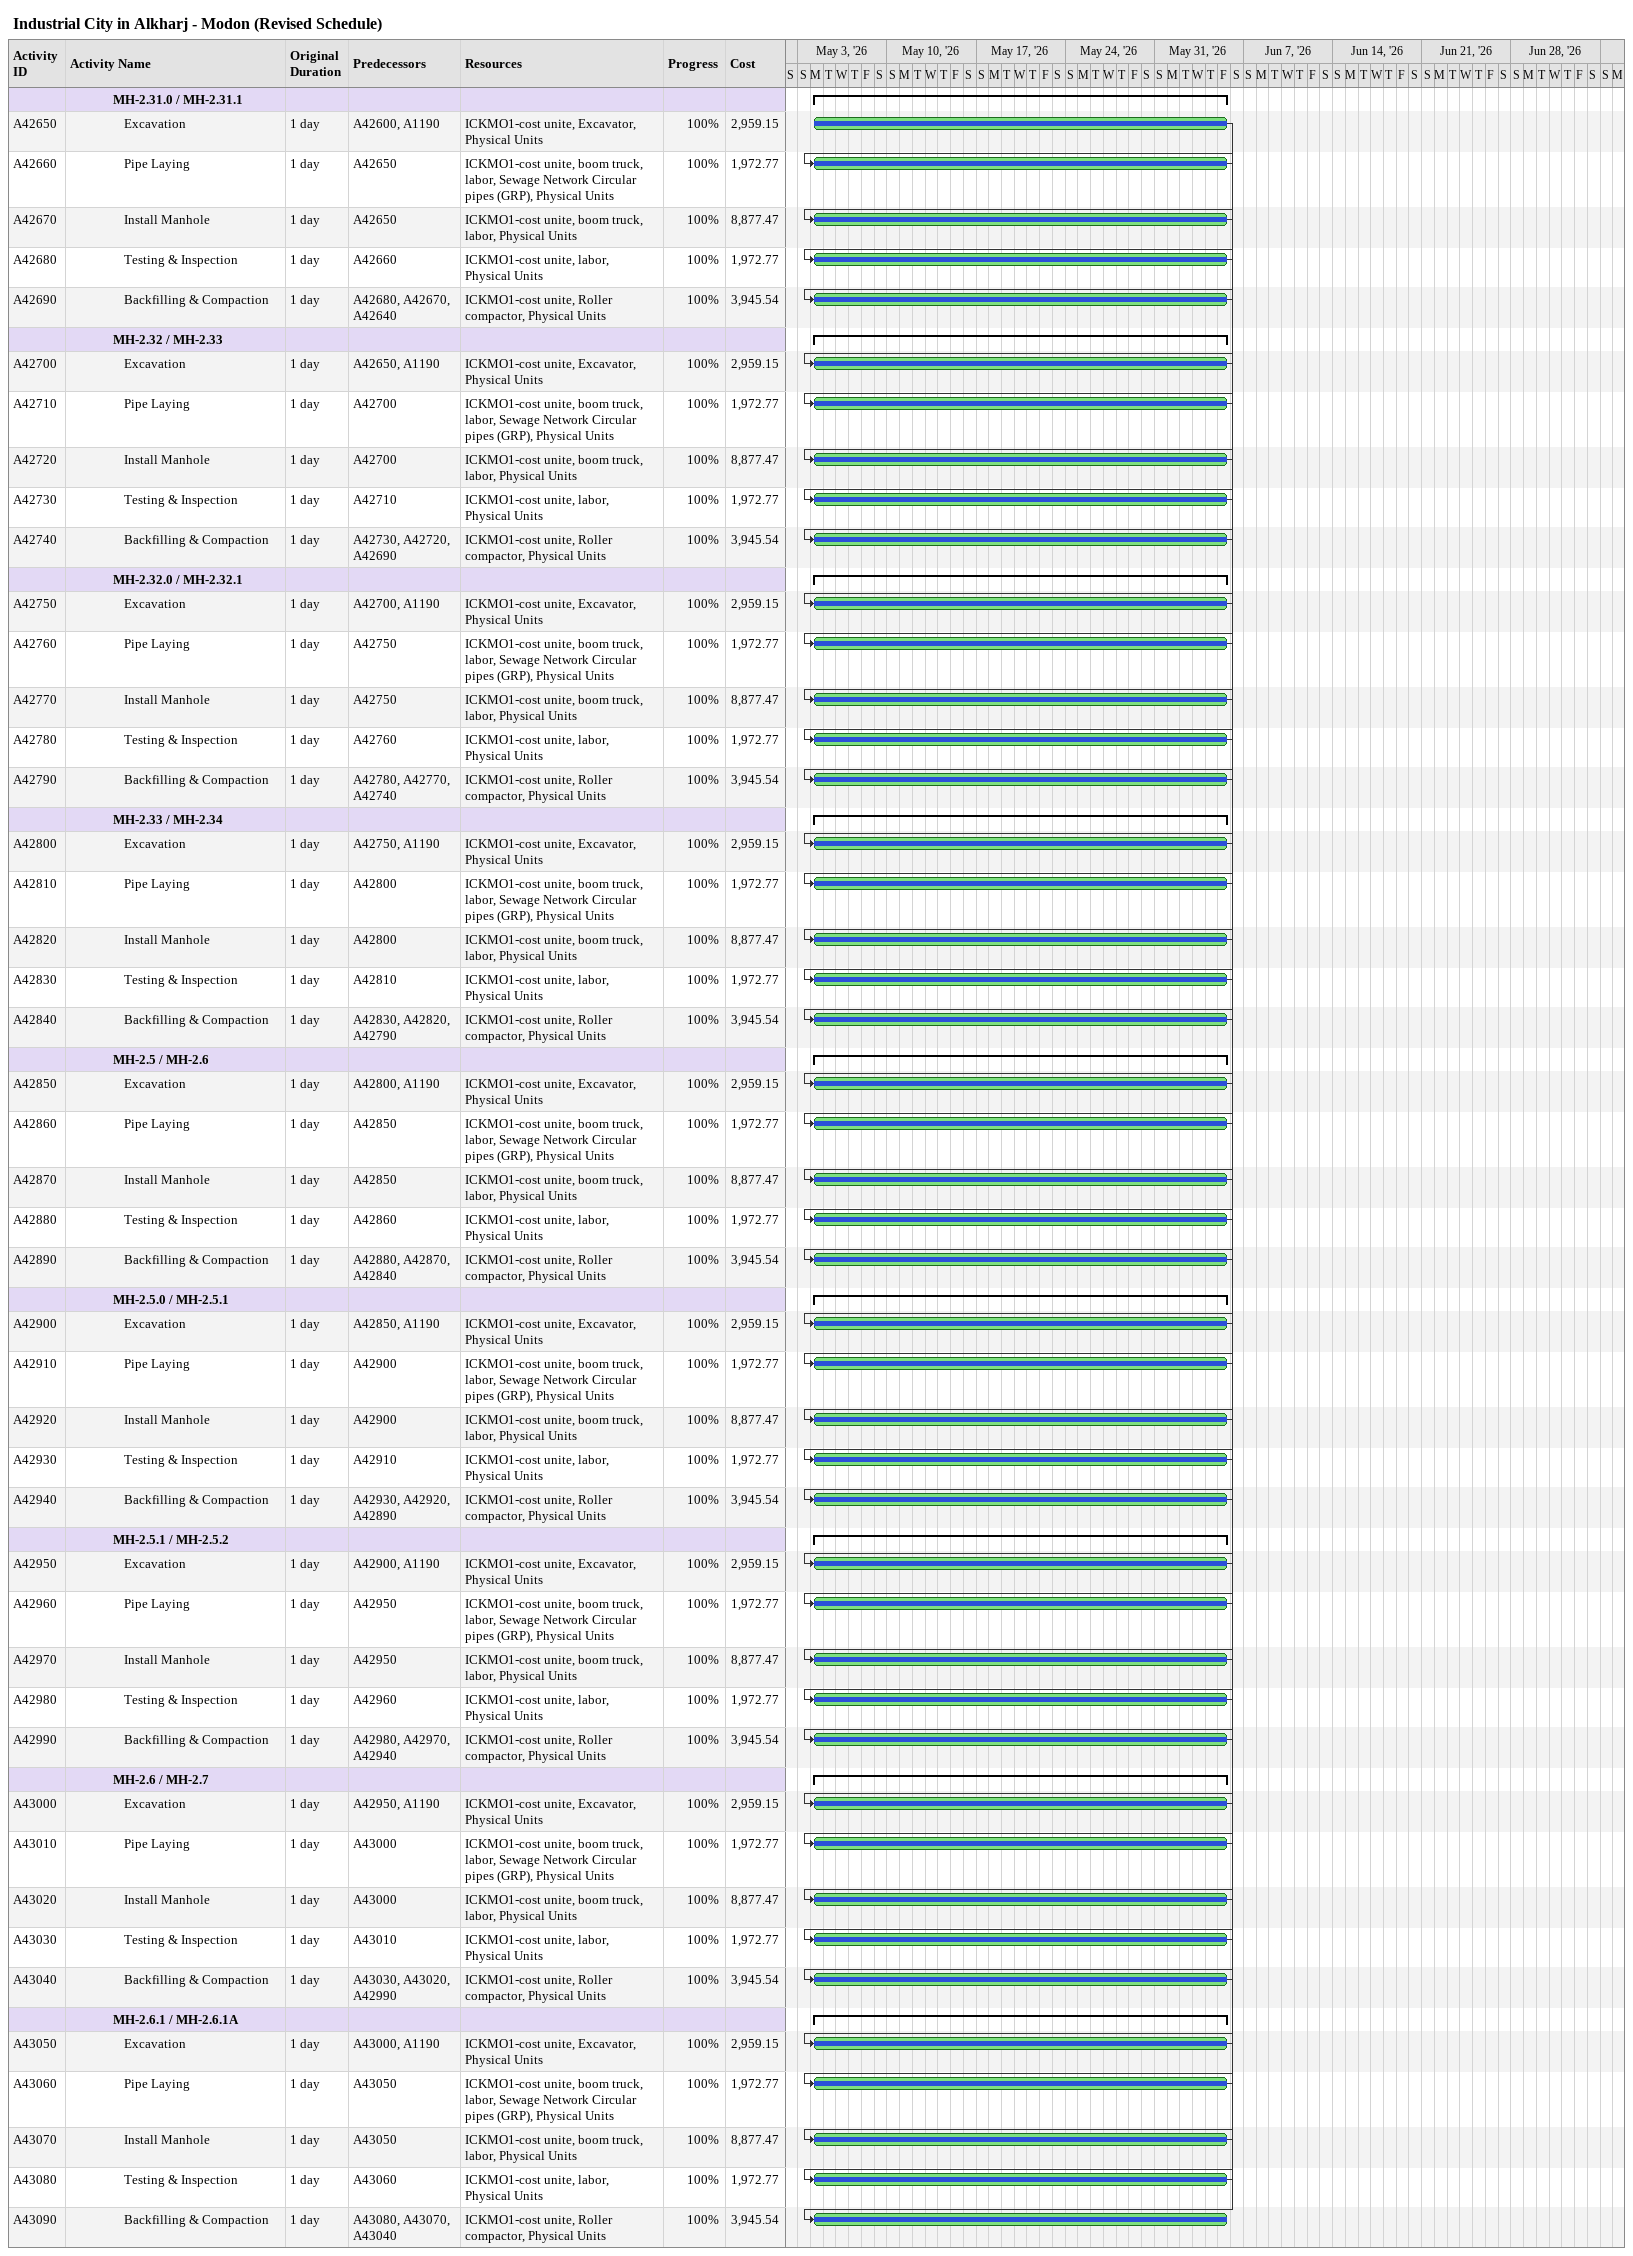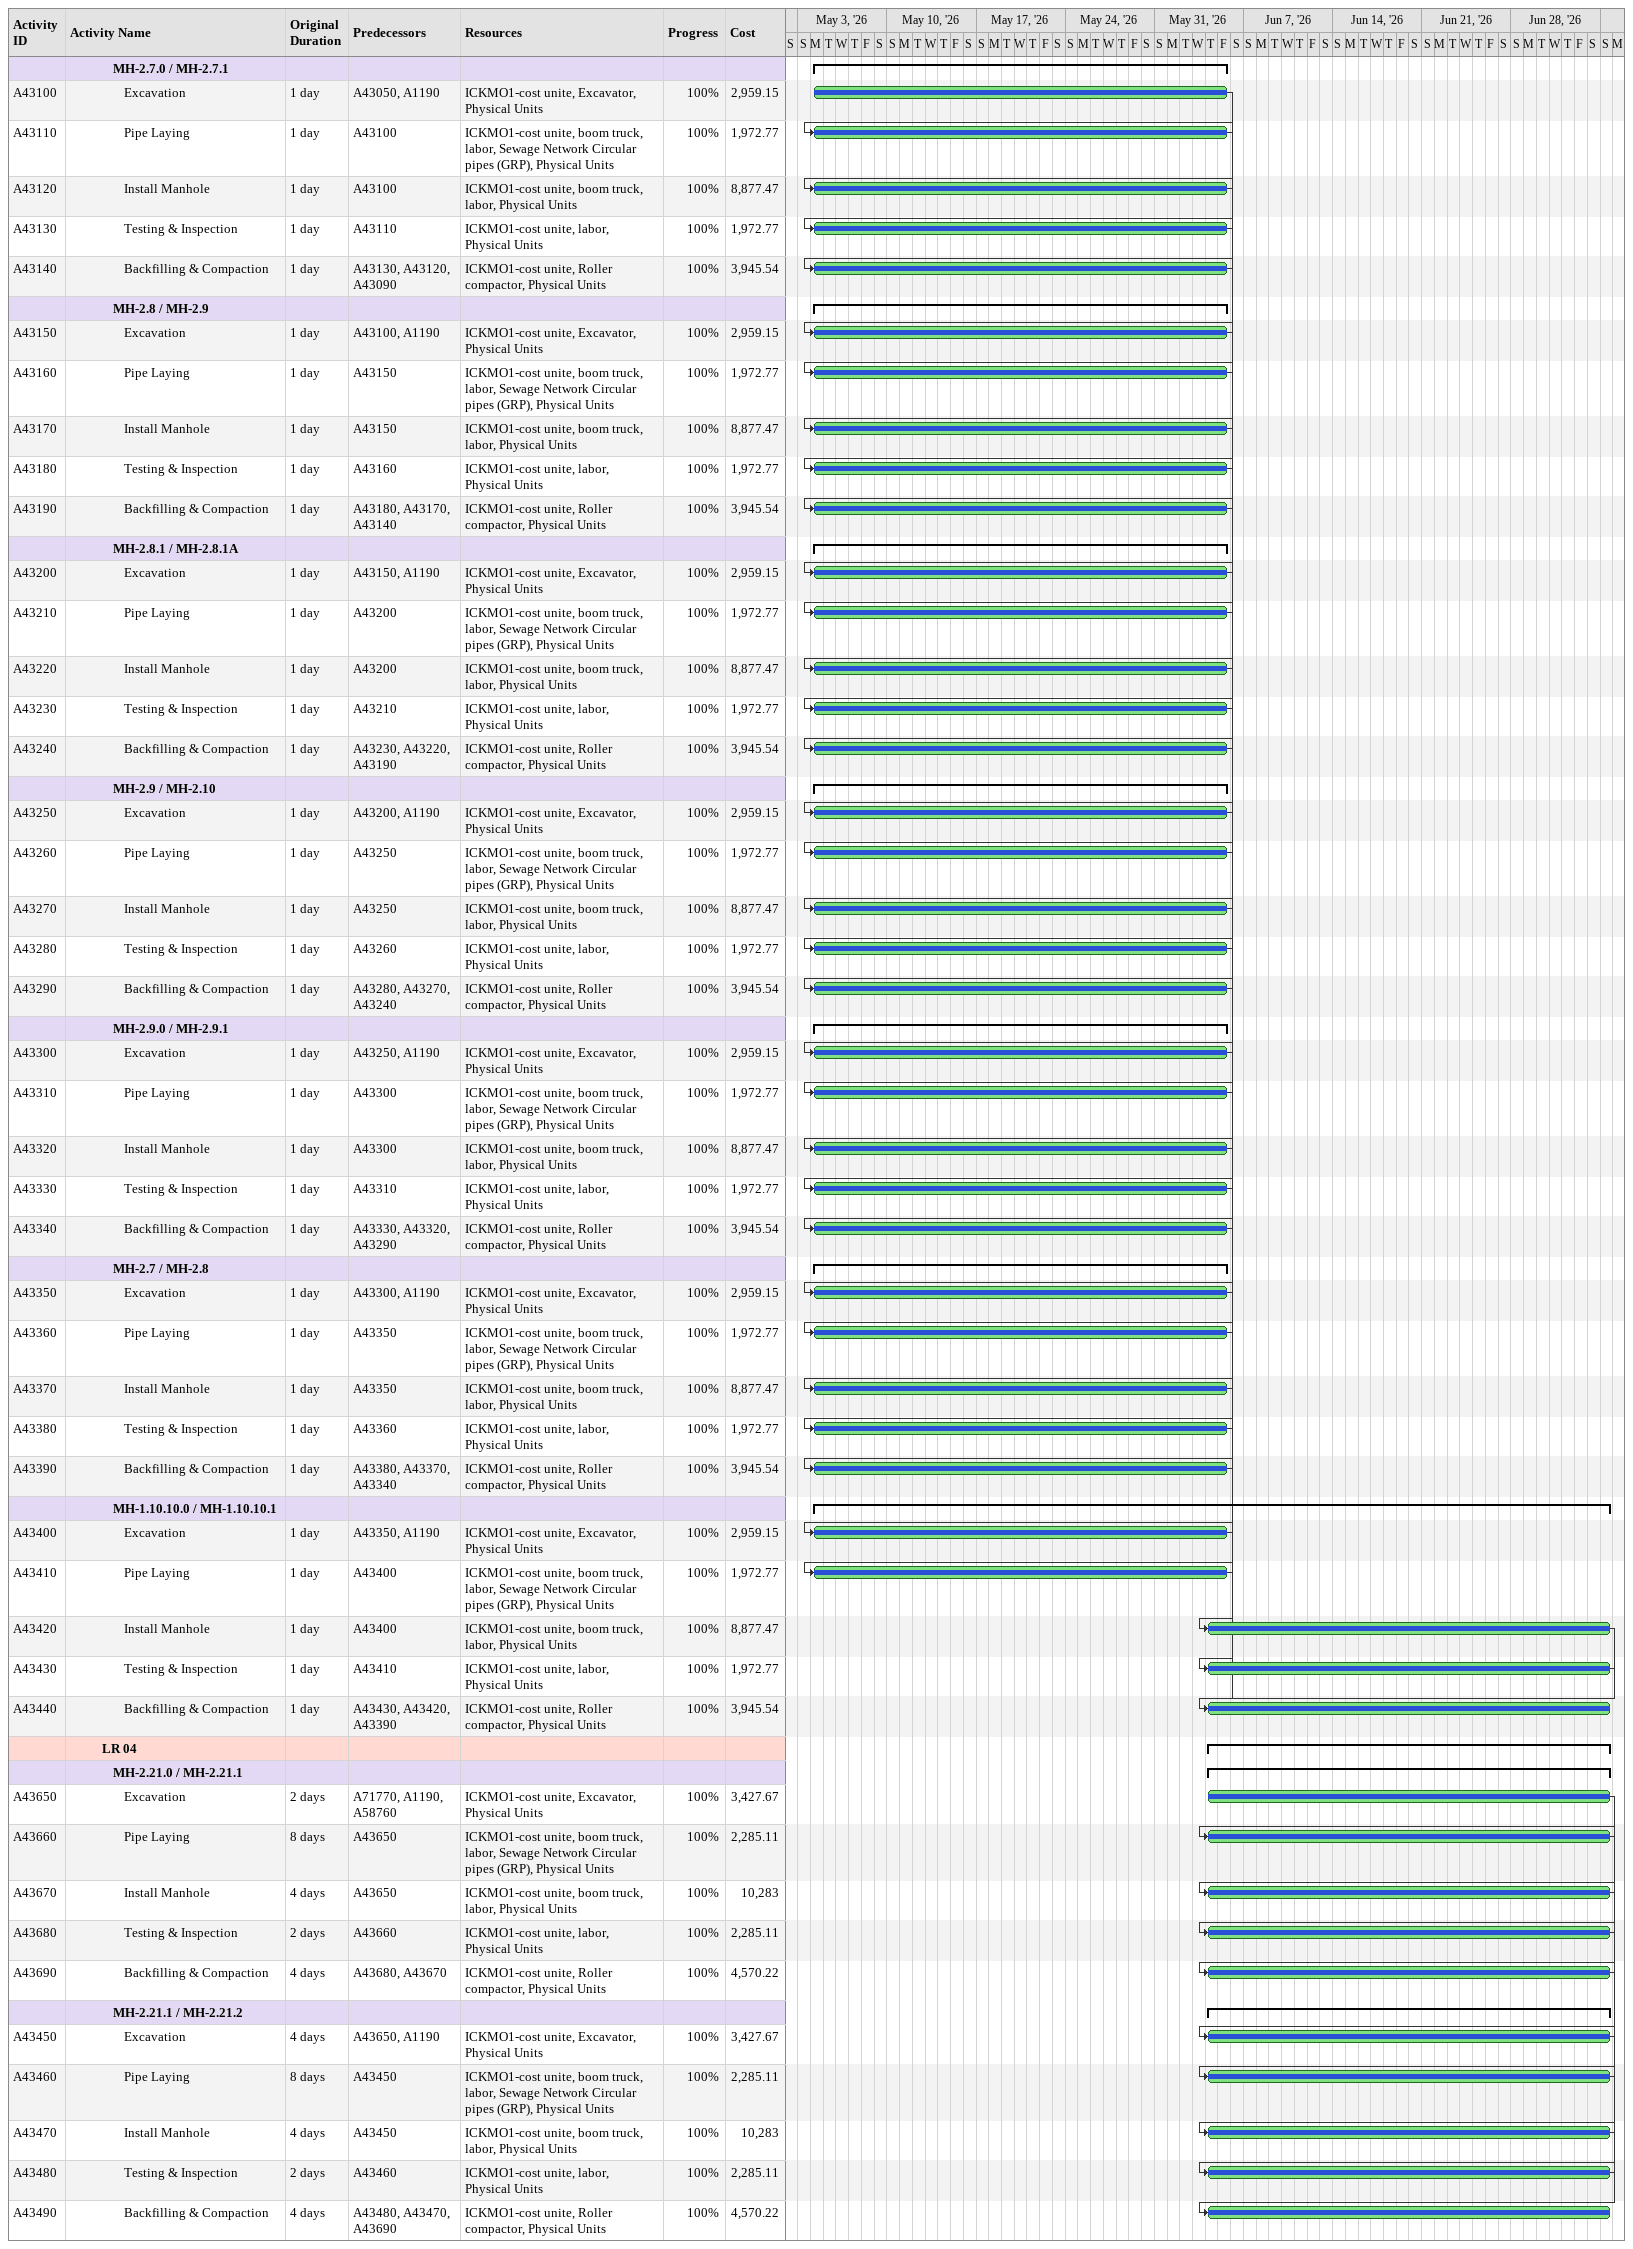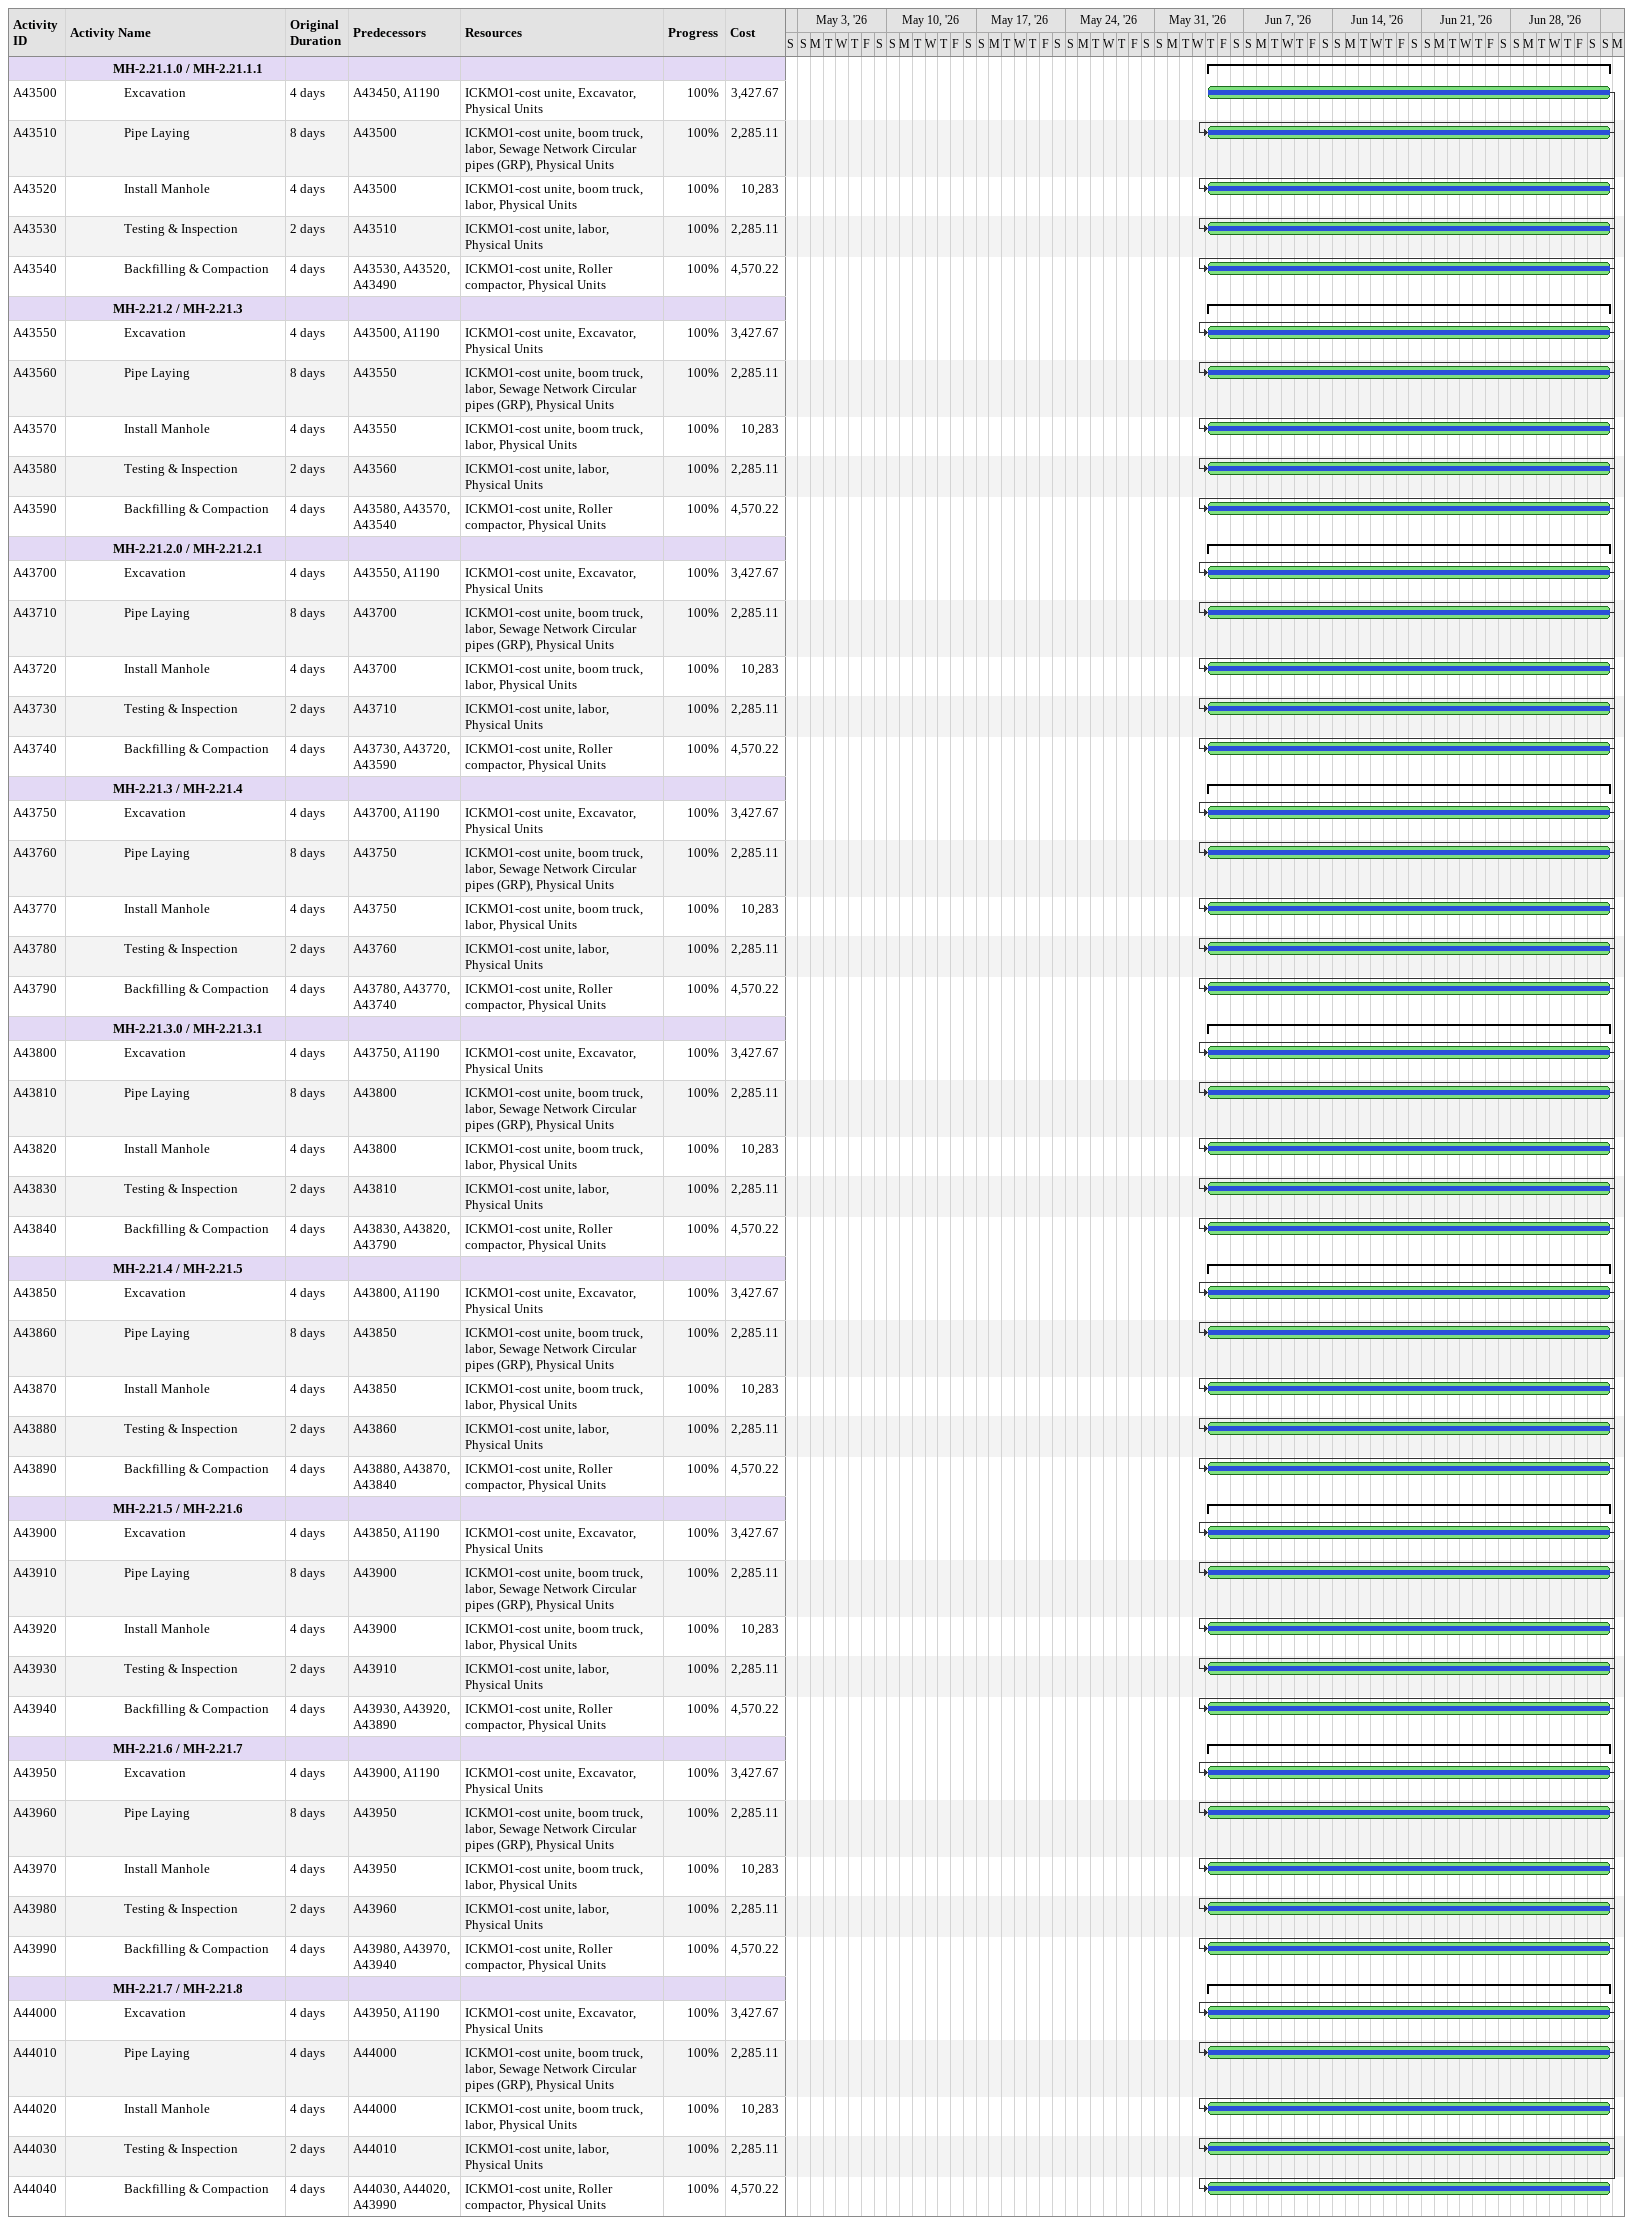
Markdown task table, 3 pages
Industrial City in Alkharj - Modon (Revised Schedule)

| ID | Level | Task | Original duration | Start | Finish | Predecessors | Resources | % complete | Cost |
|---|---|---|---|---|---|---|---|---|---|
|  | 5 | **MH-2.31.0 / MH-2.31.1** |  | 2026-05-04 | 2026-06-05 |  |  |  |  |
| A42650 | 6 | Excavation | 1d | 2026-05-04 | 2026-06-05 | A42600, A1190 | ICKMO1-cost unite, Excavator, Physical Units | 100 | 2959.15 |
| A42660 | 6 | Pipe Laying | 1d | 2026-05-04 | 2026-06-05 | A42650 | ICKMO1-cost unite, boom truck, labor, Sewage Network Circular pipes (GRP), Physical Units | 100 | 1972.77 |
| A42670 | 6 | Install Manhole | 1d | 2026-05-04 | 2026-06-05 | A42650 | ICKMO1-cost unite, boom truck, labor, Physical Units | 100 | 8877.47 |
| A42680 | 6 | Testing & Inspection | 1d | 2026-05-04 | 2026-06-05 | A42660 | ICKMO1-cost unite, labor, Physical Units | 100 | 1972.77 |
| A42690 | 6 | Backfilling & Compaction | 1d | 2026-05-04 | 2026-06-05 | A42680, A42670, A42640 | ICKMO1-cost unite, Roller compactor, Physical Units | 100 | 3945.54 |
|  | 5 | **MH-2.32 / MH-2.33** |  | 2026-05-04 | 2026-06-05 |  |  |  |  |
| A42700 | 6 | Excavation | 1d | 2026-05-04 | 2026-06-05 | A42650, A1190 | ICKMO1-cost unite, Excavator, Physical Units | 100 | 2959.15 |
| A42710 | 6 | Pipe Laying | 1d | 2026-05-04 | 2026-06-05 | A42700 | ICKMO1-cost unite, boom truck, labor, Sewage Network Circular pipes (GRP), Physical Units | 100 | 1972.77 |
| A42720 | 6 | Install Manhole | 1d | 2026-05-04 | 2026-06-05 | A42700 | ICKMO1-cost unite, boom truck, labor, Physical Units | 100 | 8877.47 |
| A42730 | 6 | Testing & Inspection | 1d | 2026-05-04 | 2026-06-05 | A42710 | ICKMO1-cost unite, labor, Physical Units | 100 | 1972.77 |
| A42740 | 6 | Backfilling & Compaction | 1d | 2026-05-04 | 2026-06-05 | A42730, A42720, A42690 | ICKMO1-cost unite, Roller compactor, Physical Units | 100 | 3945.54 |
|  | 5 | **MH-2.32.0 / MH-2.32.1** |  | 2026-05-04 | 2026-06-05 |  |  |  |  |
| A42750 | 6 | Excavation | 1d | 2026-05-04 | 2026-06-05 | A42700, A1190 | ICKMO1-cost unite, Excavator, Physical Units | 100 | 2959.15 |
| A42760 | 6 | Pipe Laying | 1d | 2026-05-04 | 2026-06-05 | A42750 | ICKMO1-cost unite, boom truck, labor, Sewage Network Circular pipes (GRP), Physical Units | 100 | 1972.77 |
| A42770 | 6 | Install Manhole | 1d | 2026-05-04 | 2026-06-05 | A42750 | ICKMO1-cost unite, boom truck, labor, Physical Units | 100 | 8877.47 |
| A42780 | 6 | Testing & Inspection | 1d | 2026-05-04 | 2026-06-05 | A42760 | ICKMO1-cost unite, labor, Physical Units | 100 | 1972.77 |
| A42790 | 6 | Backfilling & Compaction | 1d | 2026-05-04 | 2026-06-05 | A42780, A42770, A42740 | ICKMO1-cost unite, Roller compactor, Physical Units | 100 | 3945.54 |
|  | 5 | **MH-2.33 / MH-2.34** |  | 2026-05-04 | 2026-06-05 |  |  |  |  |
| A42800 | 6 | Excavation | 1d | 2026-05-04 | 2026-06-05 | A42750, A1190 | ICKMO1-cost unite, Excavator, Physical Units | 100 | 2959.15 |
| A42810 | 6 | Pipe Laying | 1d | 2026-05-04 | 2026-06-05 | A42800 | ICKMO1-cost unite, boom truck, labor, Sewage Network Circular pipes (GRP), Physical Units | 100 | 1972.77 |
| A42820 | 6 | Install Manhole | 1d | 2026-05-04 | 2026-06-05 | A42800 | ICKMO1-cost unite, boom truck, labor, Physical Units | 100 | 8877.47 |
| A42830 | 6 | Testing & Inspection | 1d | 2026-05-04 | 2026-06-05 | A42810 | ICKMO1-cost unite, labor, Physical Units | 100 | 1972.77 |
| A42840 | 6 | Backfilling & Compaction | 1d | 2026-05-04 | 2026-06-05 | A42830, A42820, A42790 | ICKMO1-cost unite, Roller compactor, Physical Units | 100 | 3945.54 |
|  | 5 | **MH-2.5 / MH-2.6** |  | 2026-05-04 | 2026-06-05 |  |  |  |  |
| A42850 | 6 | Excavation | 1d | 2026-05-04 | 2026-06-05 | A42800, A1190 | ICKMO1-cost unite, Excavator, Physical Units | 100 | 2959.15 |
| A42860 | 6 | Pipe Laying | 1d | 2026-05-04 | 2026-06-05 | A42850 | ICKMO1-cost unite, boom truck, labor, Sewage Network Circular pipes (GRP), Physical Units | 100 | 1972.77 |
| A42870 | 6 | Install Manhole | 1d | 2026-05-04 | 2026-06-05 | A42850 | ICKMO1-cost unite, boom truck, labor, Physical Units | 100 | 8877.47 |
| A42880 | 6 | Testing & Inspection | 1d | 2026-05-04 | 2026-06-05 | A42860 | ICKMO1-cost unite, labor, Physical Units | 100 | 1972.77 |
| A42890 | 6 | Backfilling & Compaction | 1d | 2026-05-04 | 2026-06-05 | A42880, A42870, A42840 | ICKMO1-cost unite, Roller compactor, Physical Units | 100 | 3945.54 |
|  | 5 | **MH-2.5.0 / MH-2.5.1** |  | 2026-05-04 | 2026-06-05 |  |  |  |  |
| A42900 | 6 | Excavation | 1d | 2026-05-04 | 2026-06-05 | A42850, A1190 | ICKMO1-cost unite, Excavator, Physical Units | 100 | 2959.15 |
| A42910 | 6 | Pipe Laying | 1d | 2026-05-04 | 2026-06-05 | A42900 | ICKMO1-cost unite, boom truck, labor, Sewage Network Circular pipes (GRP), Physical Units | 100 | 1972.77 |
| A42920 | 6 | Install Manhole | 1d | 2026-05-04 | 2026-06-05 | A42900 | ICKMO1-cost unite, boom truck, labor, Physical Units | 100 | 8877.47 |
| A42930 | 6 | Testing & Inspection | 1d | 2026-05-04 | 2026-06-05 | A42910 | ICKMO1-cost unite, labor, Physical Units | 100 | 1972.77 |
| A42940 | 6 | Backfilling & Compaction | 1d | 2026-05-04 | 2026-06-05 | A42930, A42920, A42890 | ICKMO1-cost unite, Roller compactor, Physical Units | 100 | 3945.54 |
|  | 5 | **MH-2.5.1 / MH-2.5.2** |  | 2026-05-04 | 2026-06-05 |  |  |  |  |
| A42950 | 6 | Excavation | 1d | 2026-05-04 | 2026-06-05 | A42900, A1190 | ICKMO1-cost unite, Excavator, Physical Units | 100 | 2959.15 |
| A42960 | 6 | Pipe Laying | 1d | 2026-05-04 | 2026-06-05 | A42950 | ICKMO1-cost unite, boom truck, labor, Sewage Network Circular pipes (GRP), Physical Units | 100 | 1972.77 |
| A42970 | 6 | Install Manhole | 1d | 2026-05-04 | 2026-06-05 | A42950 | ICKMO1-cost unite, boom truck, labor, Physical Units | 100 | 8877.47 |
| A42980 | 6 | Testing & Inspection | 1d | 2026-05-04 | 2026-06-05 | A42960 | ICKMO1-cost unite, labor, Physical Units | 100 | 1972.77 |
| A42990 | 6 | Backfilling & Compaction | 1d | 2026-05-04 | 2026-06-05 | A42980, A42970, A42940 | ICKMO1-cost unite, Roller compactor, Physical Units | 100 | 3945.54 |
|  | 5 | **MH-2.6 / MH-2.7** |  | 2026-05-04 | 2026-06-05 |  |  |  |  |
| A43000 | 6 | Excavation | 1d | 2026-05-04 | 2026-06-05 | A42950, A1190 | ICKMO1-cost unite, Excavator, Physical Units | 100 | 2959.15 |
| A43010 | 6 | Pipe Laying | 1d | 2026-05-04 | 2026-06-05 | A43000 | ICKMO1-cost unite, boom truck, labor, Sewage Network Circular pipes (GRP), Physical Units | 100 | 1972.77 |
| A43020 | 6 | Install Manhole | 1d | 2026-05-04 | 2026-06-05 | A43000 | ICKMO1-cost unite, boom truck, labor, Physical Units | 100 | 8877.47 |
| A43030 | 6 | Testing & Inspection | 1d | 2026-05-04 | 2026-06-05 | A43010 | ICKMO1-cost unite, labor, Physical Units | 100 | 1972.77 |
| A43040 | 6 | Backfilling & Compaction | 1d | 2026-05-04 | 2026-06-05 | A43030, A43020, A42990 | ICKMO1-cost unite, Roller compactor, Physical Units | 100 | 3945.54 |
|  | 5 | **MH-2.6.1 / MH-2.6.1A** |  | 2026-05-04 | 2026-06-05 |  |  |  |  |
| A43050 | 6 | Excavation | 1d | 2026-05-04 | 2026-06-05 | A43000, A1190 | ICKMO1-cost unite, Excavator, Physical Units | 100 | 2959.15 |
| A43060 | 6 | Pipe Laying | 1d | 2026-05-04 | 2026-06-05 | A43050 | ICKMO1-cost unite, boom truck, labor, Sewage Network Circular pipes (GRP), Physical Units | 100 | 1972.77 |
| A43070 | 6 | Install Manhole | 1d | 2026-05-04 | 2026-06-05 | A43050 | ICKMO1-cost unite, boom truck, labor, Physical Units | 100 | 8877.47 |
| A43080 | 6 | Testing & Inspection | 1d | 2026-05-04 | 2026-06-05 | A43060 | ICKMO1-cost unite, labor, Physical Units | 100 | 1972.77 |
| A43090 | 6 | Backfilling & Compaction | 1d | 2026-05-04 | 2026-06-05 | A43080, A43070, A43040 | ICKMO1-cost unite, Roller compactor, Physical Units | 100 | 3945.54 |
|  | 5 | **MH-2.7.0 / MH-2.7.1** |  | 2026-05-04 | 2026-06-05 |  |  |  |  |
| A43100 | 6 | Excavation | 1d | 2026-05-04 | 2026-06-05 | A43050, A1190 | ICKMO1-cost unite, Excavator, Physical Units | 100 | 2959.15 |
| A43110 | 6 | Pipe Laying | 1d | 2026-05-04 | 2026-06-05 | A43100 | ICKMO1-cost unite, boom truck, labor, Sewage Network Circular pipes (GRP), Physical Units | 100 | 1972.77 |
| A43120 | 6 | Install Manhole | 1d | 2026-05-04 | 2026-06-05 | A43100 | ICKMO1-cost unite, boom truck, labor, Physical Units | 100 | 8877.47 |
| A43130 | 6 | Testing & Inspection | 1d | 2026-05-04 | 2026-06-05 | A43110 | ICKMO1-cost unite, labor, Physical Units | 100 | 1972.77 |
| A43140 | 6 | Backfilling & Compaction | 1d | 2026-05-04 | 2026-06-05 | A43130, A43120, A43090 | ICKMO1-cost unite, Roller compactor, Physical Units | 100 | 3945.54 |
|  | 5 | **MH-2.8 / MH-2.9** |  | 2026-05-04 | 2026-06-05 |  |  |  |  |
| A43150 | 6 | Excavation | 1d | 2026-05-04 | 2026-06-05 | A43100, A1190 | ICKMO1-cost unite, Excavator, Physical Units | 100 | 2959.15 |
| A43160 | 6 | Pipe Laying | 1d | 2026-05-04 | 2026-06-05 | A43150 | ICKMO1-cost unite, boom truck, labor, Sewage Network Circular pipes (GRP), Physical Units | 100 | 1972.77 |
| A43170 | 6 | Install Manhole | 1d | 2026-05-04 | 2026-06-05 | A43150 | ICKMO1-cost unite, boom truck, labor, Physical Units | 100 | 8877.47 |
| A43180 | 6 | Testing & Inspection | 1d | 2026-05-04 | 2026-06-05 | A43160 | ICKMO1-cost unite, labor, Physical Units | 100 | 1972.77 |
| A43190 | 6 | Backfilling & Compaction | 1d | 2026-05-04 | 2026-06-05 | A43180, A43170, A43140 | ICKMO1-cost unite, Roller compactor, Physical Units | 100 | 3945.54 |
|  | 5 | **MH-2.8.1 / MH-2.8.1A** |  | 2026-05-04 | 2026-06-05 |  |  |  |  |
| A43200 | 6 | Excavation | 1d | 2026-05-04 | 2026-06-05 | A43150, A1190 | ICKMO1-cost unite, Excavator, Physical Units | 100 | 2959.15 |
| A43210 | 6 | Pipe Laying | 1d | 2026-05-04 | 2026-06-05 | A43200 | ICKMO1-cost unite, boom truck, labor, Sewage Network Circular pipes (GRP), Physical Units | 100 | 1972.77 |
| A43220 | 6 | Install Manhole | 1d | 2026-05-04 | 2026-06-05 | A43200 | ICKMO1-cost unite, boom truck, labor, Physical Units | 100 | 8877.47 |
| A43230 | 6 | Testing & Inspection | 1d | 2026-05-04 | 2026-06-05 | A43210 | ICKMO1-cost unite, labor, Physical Units | 100 | 1972.77 |
| A43240 | 6 | Backfilling & Compaction | 1d | 2026-05-04 | 2026-06-05 | A43230, A43220, A43190 | ICKMO1-cost unite, Roller compactor, Physical Units | 100 | 3945.54 |
|  | 5 | **MH-2.9 / MH-2.10** |  | 2026-05-04 | 2026-06-05 |  |  |  |  |
| A43250 | 6 | Excavation | 1d | 2026-05-04 | 2026-06-05 | A43200, A1190 | ICKMO1-cost unite, Excavator, Physical Units | 100 | 2959.15 |
| A43260 | 6 | Pipe Laying | 1d | 2026-05-04 | 2026-06-05 | A43250 | ICKMO1-cost unite, boom truck, labor, Sewage Network Circular pipes (GRP), Physical Units | 100 | 1972.77 |
| A43270 | 6 | Install Manhole | 1d | 2026-05-04 | 2026-06-05 | A43250 | ICKMO1-cost unite, boom truck, labor, Physical Units | 100 | 8877.47 |
| A43280 | 6 | Testing & Inspection | 1d | 2026-05-04 | 2026-06-05 | A43260 | ICKMO1-cost unite, labor, Physical Units | 100 | 1972.77 |
| A43290 | 6 | Backfilling & Compaction | 1d | 2026-05-04 | 2026-06-05 | A43280, A43270, A43240 | ICKMO1-cost unite, Roller compactor, Physical Units | 100 | 3945.54 |
|  | 5 | **MH-2.9.0 / MH-2.9.1** |  | 2026-05-04 | 2026-06-05 |  |  |  |  |
| A43300 | 6 | Excavation | 1d | 2026-05-04 | 2026-06-05 | A43250, A1190 | ICKMO1-cost unite, Excavator, Physical Units | 100 | 2959.15 |
| A43310 | 6 | Pipe Laying | 1d | 2026-05-04 | 2026-06-05 | A43300 | ICKMO1-cost unite, boom truck, labor, Sewage Network Circular pipes (GRP), Physical Units | 100 | 1972.77 |
| A43320 | 6 | Install Manhole | 1d | 2026-05-04 | 2026-06-05 | A43300 | ICKMO1-cost unite, boom truck, labor, Physical Units | 100 | 8877.47 |
| A43330 | 6 | Testing & Inspection | 1d | 2026-05-04 | 2026-06-05 | A43310 | ICKMO1-cost unite, labor, Physical Units | 100 | 1972.77 |
| A43340 | 6 | Backfilling & Compaction | 1d | 2026-05-04 | 2026-06-05 | A43330, A43320, A43290 | ICKMO1-cost unite, Roller compactor, Physical Units | 100 | 3945.54 |
|  | 5 | **MH-2.7 / MH-2.8** |  | 2026-05-04 | 2026-06-05 |  |  |  |  |
| A43350 | 6 | Excavation | 1d | 2026-05-04 | 2026-06-05 | A43300, A1190 | ICKMO1-cost unite, Excavator, Physical Units | 100 | 2959.15 |
| A43360 | 6 | Pipe Laying | 1d | 2026-05-04 | 2026-06-05 | A43350 | ICKMO1-cost unite, boom truck, labor, Sewage Network Circular pipes (GRP), Physical Units | 100 | 1972.77 |
| A43370 | 6 | Install Manhole | 1d | 2026-05-04 | 2026-06-05 | A43350 | ICKMO1-cost unite, boom truck, labor, Physical Units | 100 | 8877.47 |
| A43380 | 6 | Testing & Inspection | 1d | 2026-05-04 | 2026-06-05 | A43360 | ICKMO1-cost unite, labor, Physical Units | 100 | 1972.77 |
| A43390 | 6 | Backfilling & Compaction | 1d | 2026-05-04 | 2026-06-05 | A43380, A43370, A43340 | ICKMO1-cost unite, Roller compactor, Physical Units | 100 | 3945.54 |
|  | 5 | **MH-1.10.10.0 / MH-1.10.10.1** |  | 2026-05-04 | 2026-07-05 |  |  |  |  |
| A43400 | 6 | Excavation | 1d | 2026-05-04 | 2026-06-05 | A43350, A1190 | ICKMO1-cost unite, Excavator, Physical Units | 100 | 2959.15 |
| A43410 | 6 | Pipe Laying | 1d | 2026-05-04 | 2026-06-05 | A43400 | ICKMO1-cost unite, boom truck, labor, Sewage Network Circular pipes (GRP), Physical Units | 100 | 1972.77 |
| A43420 | 6 | Install Manhole | 1d | 2026-06-04 | 2026-07-05 | A43400 | ICKMO1-cost unite, boom truck, labor, Physical Units | 100 | 8877.47 |
| A43430 | 6 | Testing & Inspection | 1d | 2026-06-04 | 2026-07-05 | A43410 | ICKMO1-cost unite, labor, Physical Units | 100 | 1972.77 |
| A43440 | 6 | Backfilling & Compaction | 1d | 2026-06-04 | 2026-07-05 | A43430, A43420, A43390 | ICKMO1-cost unite, Roller compactor, Physical Units | 100 | 3945.54 |
|  | 4 | **LR 04** |  | 2026-06-04 | 2026-07-05 |  |  |  |  |
|  | 5 | **MH-2.21.0 / MH-2.21.1** |  | 2026-06-04 | 2026-07-05 |  |  |  |  |
| A43650 | 6 | Excavation | 2d | 2026-06-04 | 2026-07-05 | A71770, A1190, A58760 | ICKMO1-cost unite, Excavator, Physical Units | 100 | 3427.67 |
| A43660 | 6 | Pipe Laying | 8d | 2026-06-04 | 2026-07-05 | A43650 | ICKMO1-cost unite, boom truck, labor, Sewage Network Circular pipes (GRP), Physical Units | 100 | 2285.11 |
| A43670 | 6 | Install Manhole | 4d | 2026-06-04 | 2026-07-05 | A43650 | ICKMO1-cost unite, boom truck, labor, Physical Units | 100 | 10283 |
| A43680 | 6 | Testing & Inspection | 2d | 2026-06-04 | 2026-07-05 | A43660 | ICKMO1-cost unite, labor, Physical Units | 100 | 2285.11 |
| A43690 | 6 | Backfilling & Compaction | 4d | 2026-06-04 | 2026-07-05 | A43680, A43670 | ICKMO1-cost unite, Roller compactor, Physical Units | 100 | 4570.22 |
|  | 5 | **MH-2.21.1 / MH-2.21.2** |  | 2026-06-04 | 2026-07-05 |  |  |  |  |
| A43450 | 6 | Excavation | 4d | 2026-06-04 | 2026-07-05 | A43650, A1190 | ICKMO1-cost unite, Excavator, Physical Units | 100 | 3427.67 |
| A43460 | 6 | Pipe Laying | 8d | 2026-06-04 | 2026-07-05 | A43450 | ICKMO1-cost unite, boom truck, labor, Sewage Network Circular pipes (GRP), Physical Units | 100 | 2285.11 |
| A43470 | 6 | Install Manhole | 4d | 2026-06-04 | 2026-07-05 | A43450 | ICKMO1-cost unite, boom truck, labor, Physical Units | 100 | 10283 |
| A43480 | 6 | Testing & Inspection | 2d | 2026-06-04 | 2026-07-05 | A43460 | ICKMO1-cost unite, labor, Physical Units | 100 | 2285.11 |
| A43490 | 6 | Backfilling & Compaction | 4d | 2026-06-04 | 2026-07-05 | A43480, A43470, A43690 | ICKMO1-cost unite, Roller compactor, Physical Units | 100 | 4570.22 |
|  | 5 | **MH-2.21.1.0 / MH-2.21.1.1** |  | 2026-06-04 | 2026-07-05 |  |  |  |  |
| A43500 | 6 | Excavation | 4d | 2026-06-04 | 2026-07-05 | A43450, A1190 | ICKMO1-cost unite, Excavator, Physical Units | 100 | 3427.67 |
| A43510 | 6 | Pipe Laying | 8d | 2026-06-04 | 2026-07-05 | A43500 | ICKMO1-cost unite, boom truck, labor, Sewage Network Circular pipes (GRP), Physical Units | 100 | 2285.11 |
| A43520 | 6 | Install Manhole | 4d | 2026-06-04 | 2026-07-05 | A43500 | ICKMO1-cost unite, boom truck, labor, Physical Units | 100 | 10283 |
| A43530 | 6 | Testing & Inspection | 2d | 2026-06-04 | 2026-07-05 | A43510 | ICKMO1-cost unite, labor, Physical Units | 100 | 2285.11 |
| A43540 | 6 | Backfilling & Compaction | 4d | 2026-06-04 | 2026-07-05 | A43530, A43520, A43490 | ICKMO1-cost unite, Roller compactor, Physical Units | 100 | 4570.22 |
|  | 5 | **MH-2.21.2 / MH-2.21.3** |  | 2026-06-04 | 2026-07-05 |  |  |  |  |
| A43550 | 6 | Excavation | 4d | 2026-06-04 | 2026-07-05 | A43500, A1190 | ICKMO1-cost unite, Excavator, Physical Units | 100 | 3427.67 |
| A43560 | 6 | Pipe Laying | 8d | 2026-06-04 | 2026-07-05 | A43550 | ICKMO1-cost unite, boom truck, labor, Sewage Network Circular pipes (GRP), Physical Units | 100 | 2285.11 |
| A43570 | 6 | Install Manhole | 4d | 2026-06-04 | 2026-07-05 | A43550 | ICKMO1-cost unite, boom truck, labor, Physical Units | 100 | 10283 |
| A43580 | 6 | Testing & Inspection | 2d | 2026-06-04 | 2026-07-05 | A43560 | ICKMO1-cost unite, labor, Physical Units | 100 | 2285.11 |
| A43590 | 6 | Backfilling & Compaction | 4d | 2026-06-04 | 2026-07-05 | A43580, A43570, A43540 | ICKMO1-cost unite, Roller compactor, Physical Units | 100 | 4570.22 |
|  | 5 | **MH-2.21.2.0 / MH-2.21.2.1** |  | 2026-06-04 | 2026-07-05 |  |  |  |  |
| A43700 | 6 | Excavation | 4d | 2026-06-04 | 2026-07-05 | A43550, A1190 | ICKMO1-cost unite, Excavator, Physical Units | 100 | 3427.67 |
| A43710 | 6 | Pipe Laying | 8d | 2026-06-04 | 2026-07-05 | A43700 | ICKMO1-cost unite, boom truck, labor, Sewage Network Circular pipes (GRP), Physical Units | 100 | 2285.11 |
| A43720 | 6 | Install Manhole | 4d | 2026-06-04 | 2026-07-05 | A43700 | ICKMO1-cost unite, boom truck, labor, Physical Units | 100 | 10283 |
| A43730 | 6 | Testing & Inspection | 2d | 2026-06-04 | 2026-07-05 | A43710 | ICKMO1-cost unite, labor, Physical Units | 100 | 2285.11 |
| A43740 | 6 | Backfilling & Compaction | 4d | 2026-06-04 | 2026-07-05 | A43730, A43720, A43590 | ICKMO1-cost unite, Roller compactor, Physical Units | 100 | 4570.22 |
|  | 5 | **MH-2.21.3 / MH-2.21.4** |  | 2026-06-04 | 2026-07-05 |  |  |  |  |
| A43750 | 6 | Excavation | 4d | 2026-06-04 | 2026-07-05 | A43700, A1190 | ICKMO1-cost unite, Excavator, Physical Units | 100 | 3427.67 |
| A43760 | 6 | Pipe Laying | 8d | 2026-06-04 | 2026-07-05 | A43750 | ICKMO1-cost unite, boom truck, labor, Sewage Network Circular pipes (GRP), Physical Units | 100 | 2285.11 |
| A43770 | 6 | Install Manhole | 4d | 2026-06-04 | 2026-07-05 | A43750 | ICKMO1-cost unite, boom truck, labor, Physical Units | 100 | 10283 |
| A43780 | 6 | Testing & Inspection | 2d | 2026-06-04 | 2026-07-05 | A43760 | ICKMO1-cost unite, labor, Physical Units | 100 | 2285.11 |
| A43790 | 6 | Backfilling & Compaction | 4d | 2026-06-04 | 2026-07-05 | A43780, A43770, A43740 | ICKMO1-cost unite, Roller compactor, Physical Units | 100 | 4570.22 |
|  | 5 | **MH-2.21.3.0 / MH-2.21.3.1** |  | 2026-06-04 | 2026-07-05 |  |  |  |  |
| A43800 | 6 | Excavation | 4d | 2026-06-04 | 2026-07-05 | A43750, A1190 | ICKMO1-cost unite, Excavator, Physical Units | 100 | 3427.67 |
| A43810 | 6 | Pipe Laying | 8d | 2026-06-04 | 2026-07-05 | A43800 | ICKMO1-cost unite, boom truck, labor, Sewage Network Circular pipes (GRP), Physical Units | 100 | 2285.11 |
| A43820 | 6 | Install Manhole | 4d | 2026-06-04 | 2026-07-05 | A43800 | ICKMO1-cost unite, boom truck, labor, Physical Units | 100 | 10283 |
| A43830 | 6 | Testing & Inspection | 2d | 2026-06-04 | 2026-07-05 | A43810 | ICKMO1-cost unite, labor, Physical Units | 100 | 2285.11 |
| A43840 | 6 | Backfilling & Compaction | 4d | 2026-06-04 | 2026-07-05 | A43830, A43820, A43790 | ICKMO1-cost unite, Roller compactor, Physical Units | 100 | 4570.22 |
|  | 5 | **MH-2.21.4 / MH-2.21.5** |  | 2026-06-04 | 2026-07-05 |  |  |  |  |
| A43850 | 6 | Excavation | 4d | 2026-06-04 | 2026-07-05 | A43800, A1190 | ICKMO1-cost unite, Excavator, Physical Units | 100 | 3427.67 |
| A43860 | 6 | Pipe Laying | 8d | 2026-06-04 | 2026-07-05 | A43850 | ICKMO1-cost unite, boom truck, labor, Sewage Network Circular pipes (GRP), Physical Units | 100 | 2285.11 |
| A43870 | 6 | Install Manhole | 4d | 2026-06-04 | 2026-07-05 | A43850 | ICKMO1-cost unite, boom truck, labor, Physical Units | 100 | 10283 |
| A43880 | 6 | Testing & Inspection | 2d | 2026-06-04 | 2026-07-05 | A43860 | ICKMO1-cost unite, labor, Physical Units | 100 | 2285.11 |
| A43890 | 6 | Backfilling & Compaction | 4d | 2026-06-04 | 2026-07-05 | A43880, A43870, A43840 | ICKMO1-cost unite, Roller compactor, Physical Units | 100 | 4570.22 |
|  | 5 | **MH-2.21.5 / MH-2.21.6** |  | 2026-06-04 | 2026-07-05 |  |  |  |  |
| A43900 | 6 | Excavation | 4d | 2026-06-04 | 2026-07-05 | A43850, A1190 | ICKMO1-cost unite, Excavator, Physical Units | 100 | 3427.67 |
| A43910 | 6 | Pipe Laying | 8d | 2026-06-04 | 2026-07-05 | A43900 | ICKMO1-cost unite, boom truck, labor, Sewage Network Circular pipes (GRP), Physical Units | 100 | 2285.11 |
| A43920 | 6 | Install Manhole | 4d | 2026-06-04 | 2026-07-05 | A43900 | ICKMO1-cost unite, boom truck, labor, Physical Units | 100 | 10283 |
| A43930 | 6 | Testing & Inspection | 2d | 2026-06-04 | 2026-07-05 | A43910 | ICKMO1-cost unite, labor, Physical Units | 100 | 2285.11 |
| A43940 | 6 | Backfilling & Compaction | 4d | 2026-06-04 | 2026-07-05 | A43930, A43920, A43890 | ICKMO1-cost unite, Roller compactor, Physical Units | 100 | 4570.22 |
|  | 5 | **MH-2.21.6 / MH-2.21.7** |  | 2026-06-04 | 2026-07-05 |  |  |  |  |
| A43950 | 6 | Excavation | 4d | 2026-06-04 | 2026-07-05 | A43900, A1190 | ICKMO1-cost unite, Excavator, Physical Units | 100 | 3427.67 |
| A43960 | 6 | Pipe Laying | 8d | 2026-06-04 | 2026-07-05 | A43950 | ICKMO1-cost unite, boom truck, labor, Sewage Network Circular pipes (GRP), Physical Units | 100 | 2285.11 |
| A43970 | 6 | Install Manhole | 4d | 2026-06-04 | 2026-07-05 | A43950 | ICKMO1-cost unite, boom truck, labor, Physical Units | 100 | 10283 |
| A43980 | 6 | Testing & Inspection | 2d | 2026-06-04 | 2026-07-05 | A43960 | ICKMO1-cost unite, labor, Physical Units | 100 | 2285.11 |
| A43990 | 6 | Backfilling & Compaction | 4d | 2026-06-04 | 2026-07-05 | A43980, A43970, A43940 | ICKMO1-cost unite, Roller compactor, Physical Units | 100 | 4570.22 |
|  | 5 | **MH-2.21.7 / MH-2.21.8** |  | 2026-06-04 | 2026-07-05 |  |  |  |  |
| A44000 | 6 | Excavation | 4d | 2026-06-04 | 2026-07-05 | A43950, A1190 | ICKMO1-cost unite, Excavator, Physical Units | 100 | 3427.67 |
| A44010 | 6 | Pipe Laying | 4d | 2026-06-04 | 2026-07-05 | A44000 | ICKMO1-cost unite, boom truck, labor, Sewage Network Circular pipes (GRP), Physical Units | 100 | 2285.11 |
| A44020 | 6 | Install Manhole | 4d | 2026-06-04 | 2026-07-05 | A44000 | ICKMO1-cost unite, boom truck, labor, Physical Units | 100 | 10283 |
| A44030 | 6 | Testing & Inspection | 2d | 2026-06-04 | 2026-07-05 | A44010 | ICKMO1-cost unite, labor, Physical Units | 100 | 2285.11 |
| A44040 | 6 | Backfilling & Compaction | 4d | 2026-06-04 | 2026-07-05 | A44030, A44020, A43990 | ICKMO1-cost unite, Roller compactor, Physical Units | 100 | 4570.22 |
